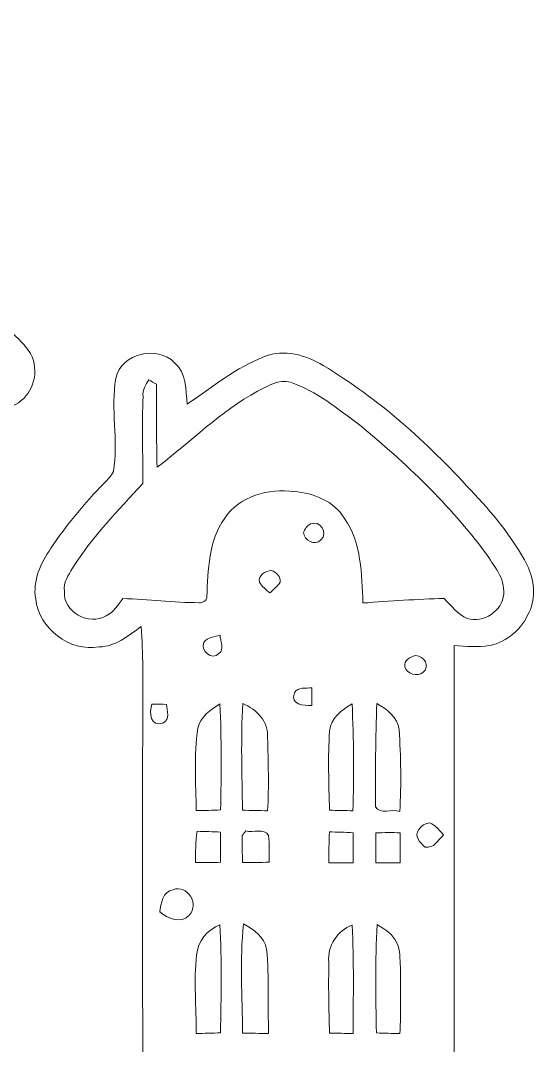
# Model space of a CAD drawing. Header units: centimetres. Extents: x -12.6 to 12.6, y -16.1 to 16.2.
# Drawn here: x 2.17 to 12.63, y -4.62 to 16.15 of the extents above; entities that cross this region are included whole.
import ezdxf

# ---------------------------------------------------------------- set-up
doc = ezdxf.new("R2010")
doc.units = ezdxf.units.CM
doc.header["$MEASUREMENT"] = 0
doc.layers.add('Layer 1', color=7, linetype='Continuous')

msp = doc.modelspace()

# ---------------------------------------------------------------- linework, layer by layer
at = {"layer": 'Layer 1', "color": 49, "lineweight": 9}
for points, knots in [([(-5.35979, 16.03448), (-5.06769, 16.15054), (-4.7195, 16.09234), (-4.49654, 15.86515), (-4.49654, 15.86515), (-3.93104, 15.37337), (-3.42657, 14.80928), (-2.82755, 14.35702), (-2.82755, 14.35702), (-2.79439, 14.68687), (-2.82508, 15.0721), (-2.57355, 15.33104), (-2.57355, 15.33104), (-2.22501, 15.74591), (-1.60482, 15.55188), (-1.1381, 15.59174), (-1.1381, 15.59174), (-0.67631, 15.63478), (-0.28155, 15.18852), (-0.29919, 14.74331), (-0.29919, 14.74331), (-0.27026, 13.84937), (-0.31225, 12.95438), (-0.29214, 12.06009), (-0.29214, 12.06009), (-0.29602, 11.93873), (-0.1916, 11.85971), (-0.11469, 11.7821), (-0.11469, 11.7821), (0.6258, 11.07548), (1.38639, 10.38967), (2.13463, 9.69118), (2.13463, 9.69118), (2.26904, 9.54901), (2.42215, 9.39309), (2.44472, 9.18953), (2.44472, 9.18953), (2.52445, 8.82335), (2.3015, 8.42646), (1.94202, 8.31323), (1.94202, 8.31323), (1.55925, 8.22116), (1.16626, 8.27478), (0.7782, 8.27901), (0.7782, 8.27901), (0.75386, 4.63375), (0.76338, 0.98815), (0.77326, -2.65676), (0.77326, -2.65676), (1.04137, -2.67228), (1.43472, -2.69344), (1.54514, -2.9993), (1.54514, -2.9993), (1.59065, -3.35702), (1.6164, -3.7359), (1.53738, -4.09115), (1.53738, -4.09115), (1.43966, -4.39912), (1.06818, -4.42452), (0.80184, -4.41218), (0.80184, -4.41218), (-3.13835, -4.41358), (-7.07852, -4.41112), (-11.0187, -4.41358), (-11.0187, -4.41358), (-11.28751, -4.44321), (-11.63888, -4.30493), (-11.66463, -4.0019), (-11.66463, -4.0019), (-11.67698, -3.65935), (-11.75883, -3.28223), (-11.629, -2.95415), (-11.629, -2.95415), (-11.49354, -2.65464), (-11.13653, -2.68992), (-10.86736, -2.67228), (-10.86736, -2.67228), (-10.82185, -1.99423), (-10.83702, -1.31407), (-10.86242, -0.63568), (-10.86242, -0.63568), (-10.81656, 1.23263), (-10.85183, 3.10235), (-10.8409, 4.97137), (-10.8409, 4.97137), (-10.83596, 6.0678), (-10.85289, 7.16424), (-10.87194, 8.26031), (-10.87194, 8.26031), (-11.36654, 8.31253), (-11.9518, 8.12344), (-12.3522, 8.50479), (-12.3522, 8.50479), (-12.54058, 8.71399), (-12.6316, 9.03255), (-12.52506, 9.30029), (-12.52506, 9.30029), (-12.43122, 9.5095), (-12.26153, 9.67072), (-12.09573, 9.82453), (-12.09573, 9.82453), (-11.00247, 10.84759), (-9.90321, 11.86465), (-8.8149, 12.89299), (-8.8149, 12.89299), (-7.94636, 13.65782), (-7.13215, 14.48155), (-6.26855, 15.25167), (-6.26855, 15.25167), (-5.9701, 15.51695), (-5.7041, 15.82564), (-5.35979, 16.03448), (-5.35979, 16.03448), (-5.35979, 16.03448), (-5.35979, 16.03448), (-5.35979, 16.03448)], [0, 0, 0, 0, 0.03333333, 0.03333333, 0.03333333, 0.03333333, 0.06666667, 0.06666667, 0.06666667, 0.06666667, 0.1, 0.1, 0.1, 0.1, 0.13333333, 0.13333333, 0.13333333, 0.13333333, 0.16666667, 0.16666667, 0.16666667, 0.16666667, 0.2, 0.2, 0.2, 0.2, 0.23333333, 0.23333333, 0.23333333, 0.23333333, 0.26666667, 0.26666667, 0.26666667, 0.26666667, 0.3, 0.3, 0.3, 0.3, 0.33333333, 0.33333333, 0.33333333, 0.33333333, 0.36666667, 0.36666667, 0.36666667, 0.36666667, 0.4, 0.4, 0.4, 0.4, 0.43333333, 0.43333333, 0.43333333, 0.43333333, 0.46666667, 0.46666667, 0.46666667, 0.46666667, 0.5, 0.5, 0.5, 0.5, 0.53333333, 0.53333333, 0.53333333, 0.53333333, 0.56666667, 0.56666667, 0.56666667, 0.56666667, 0.6, 0.6, 0.6, 0.6, 0.63333333, 0.63333333, 0.63333333, 0.63333333, 0.66666667, 0.66666667, 0.66666667, 0.66666667, 0.7, 0.7, 0.7, 0.7, 0.73333333, 0.73333333, 0.73333333, 0.73333333, 0.76666667, 0.76666667, 0.76666667, 0.76666667, 0.8, 0.8, 0.8, 0.8, 0.83333333, 0.83333333, 0.83333333, 0.83333333, 0.86666667, 0.86666667, 0.86666667, 0.86666667, 0.9, 0.9, 0.9, 0.9, 0.93333333, 0.93333333, 0.93333333, 0.93333333, 1, 1, 1, 1]), ([(4.10101, 8.90131), (4.22061, 9.41214), (4.93816, 9.57581), (5.29235, 9.21599), (5.29235, 9.21599), (5.53576, 9.01209), (5.51671, 8.65825), (5.54987, 8.37461), (5.54987, 8.37461), (6.0547, 8.72069), (6.53977, 9.12074), (7.11762, 9.34017), (7.11762, 9.34017), (7.51731, 9.5028), (7.95335, 9.36804), (8.30577, 9.15884), (8.30577, 9.15884), (9.42761, 8.4875), (10.40974, 7.60274), (11.28851, 6.6393), (11.28851, 6.6393), (11.72736, 6.17575), (12.14505, 5.68116), (12.44139, 5.11212), (12.44139, 5.11212), (12.57897, 4.81756), (12.62906, 4.45913), (12.47808, 4.15963), (12.47808, 4.15963), (12.33696, 3.8259), (12.03534, 3.55497), (11.67762, 3.48229), (11.67762, 3.48229), (11.43915, 3.45266), (11.19961, 3.46536), (10.96148, 3.483), (10.96148, 3.483), (10.95937, -1.98295), (10.96184, -7.44854), (10.96043, -12.91447), (10.96043, -12.91447), (10.96148, -13.51596), (10.95443, -14.11745), (10.97171, -14.71893), (10.97171, -14.71893), (11.22219, -14.7655), (11.51781, -14.84487), (11.63776, -15.09605), (11.63776, -15.09605), (11.8339, -15.41073), (11.68574, -15.87252), (11.34883, -16.01857), (11.34883, -16.01857), (11.14281, -16.12193), (10.8994, -16.07254), (10.67891, -16.09265), (10.67891, -16.09265), (8.6201, -16.08453), (6.56129, -16.09334), (4.50282, -16.08947), (4.50282, -16.08947), (4.01387, -16.06584), (3.68509, -15.42167), (4.01106, -15.03079), (4.01106, -15.03079), (4.14016, -14.81065), (4.41322, -14.79302), (4.63265, -14.7214), (4.63265, -14.7214), (4.6644, -9.07484), (4.63582, -3.42722), (4.64711, 2.2197), (4.64711, 2.2197), (4.64535, 2.76898), (4.66017, 3.31896), (4.61466, 3.86682), (4.61466, 3.86682), (4.35607, 3.68902), (4.09925, 3.45513), (3.76341, 3.45866), (3.76341, 3.45866), (3.16157, 3.35141), (2.54668, 3.8259), (2.47753, 4.42774), (2.47753, 4.42774), (2.40874, 4.79957), (2.58548, 5.15622), (2.7848, 5.45679), (2.7848, 5.45679), (3.10265, 5.92845), (3.46637, 6.36978), (3.86571, 6.77512), (3.86571, 6.77512), (3.93062, 6.84956), (4.01211, 6.91517), (4.05268, 7.0076), (4.05268, 7.0076), (4.1624, 7.63343), (3.9906, 8.2769), (4.10101, 8.90131), (4.10101, 8.90131), (4.10101, 8.90131), (4.10101, 8.90131), (4.10101, 8.90131)], [0, 0, 0, 0, 0.03703704, 0.03703704, 0.03703704, 0.03703704, 0.07407407, 0.07407407, 0.07407407, 0.07407407, 0.11111111, 0.11111111, 0.11111111, 0.11111111, 0.14814815, 0.14814815, 0.14814815, 0.14814815, 0.18518519, 0.18518519, 0.18518519, 0.18518519, 0.22222222, 0.22222222, 0.22222222, 0.22222222, 0.25925926, 0.25925926, 0.25925926, 0.25925926, 0.2962963, 0.2962963, 0.2962963, 0.2962963, 0.33333333, 0.33333333, 0.33333333, 0.33333333, 0.37037037, 0.37037037, 0.37037037, 0.37037037, 0.40740741, 0.40740741, 0.40740741, 0.40740741, 0.44444444, 0.44444444, 0.44444444, 0.44444444, 0.48148148, 0.48148148, 0.48148148, 0.48148148, 0.51851852, 0.51851852, 0.51851852, 0.51851852, 0.55555556, 0.55555556, 0.55555556, 0.55555556, 0.59259259, 0.59259259, 0.59259259, 0.59259259, 0.62962963, 0.62962963, 0.62962963, 0.62962963, 0.66666667, 0.66666667, 0.66666667, 0.66666667, 0.7037037, 0.7037037, 0.7037037, 0.7037037, 0.74074074, 0.74074074, 0.74074074, 0.74074074, 0.77777778, 0.77777778, 0.77777778, 0.77777778, 0.81481481, 0.81481481, 0.81481481, 0.81481481, 0.85185185, 0.85185185, 0.85185185, 0.85185185, 0.88888889, 0.88888889, 0.88888889, 0.88888889, 0.92592593, 0.92592593, 0.92592593, 0.92592593, 1, 1, 1, 1]), ([(4.76882, 8.86745), (4.70603, 8.76725), (4.63582, 8.66248), (4.65523, 8.53442), (4.65523, 8.53442), (4.62489, 7.94599), (4.65205, 7.3565), (4.64888, 6.76736), (4.64888, 6.76736), (4.1437, 6.22232), (3.62194, 5.68292), (3.22295, 5.05251), (3.22295, 5.05251), (3.14428, 4.90646), (3.02822, 4.76323), (3.05856, 4.58402), (3.05856, 4.58402), (3.02222, 4.1695), (3.56303, 3.8707), (3.90663, 4.08731), (3.90663, 4.08731), (4.0615, 4.15716), (4.14863, 4.30532), (4.24283, 4.43726), (4.24283, 4.43726), (4.75859, 4.41821), (5.27153, 4.35648), (5.78765, 4.35119), (5.78765, 4.35119), (5.86067, 4.34907), (5.9538, 4.38893), (5.94534, 4.47607), (5.94534, 4.47607), (5.97532, 5.01511), (5.97356, 5.60566), (6.30799, 6.06251), (6.30799, 6.06251), (6.60856, 6.51654), (7.20052, 6.67317), (7.71769, 6.60544), (7.71769, 6.60544), (8.10645, 6.57369), (8.52732, 6.41282), (8.73369, 6.06145), (8.73369, 6.06145), (9.08435, 5.56509), (9.08506, 4.92762), (9.10974, 4.34625), (9.10974, 4.34625), (9.65938, 4.38011), (10.20936, 4.4288), (10.7604, 4.4362), (10.7604, 4.4362), (10.89587, 4.28345), (11.03557, 4.12294), (11.22183, 4.03051), (11.22183, 4.03051), (11.55027, 3.9342), (11.94397, 4.18079), (11.96373, 4.52722), (11.96373, 4.52722), (11.99406, 4.85072), (11.75876, 5.10789), (11.59684, 5.36013), (11.59684, 5.36013), (10.8687, 6.33662), (9.98075, 7.18364), (9.04131, 7.95375), (9.04131, 7.95375), (8.60458, 8.28219), (8.16819, 8.64026), (7.64396, 8.8184), (7.64396, 8.8184), (7.40654, 8.89708), (7.1783, 8.73904), (6.97615, 8.63672), (6.97615, 8.63672), (6.2205, 8.22857), (5.6162, 7.6105), (4.93886, 7.0965), (4.93886, 7.0965), (4.92263, 7.65707), (4.92898, 8.21763), (4.9265, 8.77819), (4.9265, 8.77819), (4.8736, 8.80783), (4.82102, 8.83781), (4.76882, 8.86745), (4.76882, 8.86745), (4.76882, 8.86745), (4.76882, 8.86745), (4.76882, 8.86745)], [0, 0, 0, 0, 0.04166667, 0.04166667, 0.04166667, 0.04166667, 0.08333333, 0.08333333, 0.08333333, 0.08333333, 0.125, 0.125, 0.125, 0.125, 0.16666667, 0.16666667, 0.16666667, 0.16666667, 0.20833333, 0.20833333, 0.20833333, 0.20833333, 0.25, 0.25, 0.25, 0.25, 0.29166667, 0.29166667, 0.29166667, 0.29166667, 0.33333333, 0.33333333, 0.33333333, 0.33333333, 0.375, 0.375, 0.375, 0.375, 0.41666667, 0.41666667, 0.41666667, 0.41666667, 0.45833333, 0.45833333, 0.45833333, 0.45833333, 0.5, 0.5, 0.5, 0.5, 0.54166667, 0.54166667, 0.54166667, 0.54166667, 0.58333333, 0.58333333, 0.58333333, 0.58333333, 0.625, 0.625, 0.625, 0.625, 0.66666667, 0.66666667, 0.66666667, 0.66666667, 0.70833333, 0.70833333, 0.70833333, 0.70833333, 0.75, 0.75, 0.75, 0.75, 0.79166667, 0.79166667, 0.79166667, 0.79166667, 0.83333333, 0.83333333, 0.83333333, 0.83333333, 0.875, 0.875, 0.875, 0.875, 0.91666667, 0.91666667, 0.91666667, 0.91666667, 1, 1, 1, 1]), ([(8.04578, 5.94927), (7.98263, 5.90905), (7.92829, 5.84873), (7.90749, 5.77535), (7.90749, 5.77535), (7.91595, 5.61836), (8.13996, 5.48678), (8.25674, 5.6293), (8.25674, 5.6293), (8.41584, 5.75524), (8.23521, 6.04134), (8.04578, 5.94927), (8.04578, 5.94927), (8.04578, 5.94927), (8.04578, 5.94927), (8.04578, 5.94927)], [0, 0, 0, 0, 0.2, 0.2, 0.2, 0.2, 0.4, 0.4, 0.4, 0.4, 0.6, 0.6, 0.6, 0.6, 1, 1, 1, 1]), ([(7.01214, 4.76605), (7.06223, 4.67786), (7.1476, 4.61789), (7.22133, 4.55051), (7.22133, 4.55051), (7.29471, 4.61789), (7.38008, 4.67786), (7.43053, 4.76605), (7.43053, 4.76605), (7.45099, 4.87824), (7.35186, 4.97172), (7.25308, 5.00241), (7.25308, 5.00241), (7.13243, 4.99924), (6.98533, 4.90293), (7.01214, 4.76605), (7.01214, 4.76605), (7.01214, 4.76605), (7.01214, 4.76605), (7.01214, 4.76605)], [0, 0, 0, 0, 0.16666667, 0.16666667, 0.16666667, 0.16666667, 0.33333333, 0.33333333, 0.33333333, 0.33333333, 0.5, 0.5, 0.5, 0.5, 0.66666667, 0.66666667, 0.66666667, 0.66666667, 1, 1, 1, 1]), ([(5.88395, 3.5525), (5.8074, 3.37964), (6.05435, 3.17714), (6.19263, 3.32037), (6.19263, 3.32037), (6.30976, 3.41103), (6.21768, 3.57261), (6.21415, 3.69467), (6.21415, 3.69467), (6.09915, 3.65974), (5.96686, 3.64775), (5.88395, 3.5525), (5.88395, 3.5525), (5.88395, 3.5525), (5.88395, 3.5525), (5.88395, 3.5525)], [0, 0, 0, 0, 0.2, 0.2, 0.2, 0.2, 0.4, 0.4, 0.4, 0.4, 0.6, 0.6, 0.6, 0.6, 1, 1, 1, 1]), ([(10.12574, 3.26745), (10.02556, 3.229), (9.90596, 3.14045), (9.97864, 3.0064), (9.97864, 3.0064), (10.06718, 2.87199), (10.27286, 2.85259), (10.3727, 2.98523), (10.3727, 2.98523), (10.46371, 3.12846), (10.28274, 3.33025), (10.12574, 3.26745), (10.12574, 3.26745), (10.12574, 3.26745), (10.12574, 3.26745), (10.12574, 3.26745)], [0, 0, 0, 0, 0.2, 0.2, 0.2, 0.2, 0.4, 0.4, 0.4, 0.4, 0.6, 0.6, 0.6, 0.6, 1, 1, 1, 1]), ([(7.72122, 2.52732), (7.63161, 2.27227), (7.91419, 2.2705), (8.07435, 2.27015), (8.07435, 2.27015), (8.07647, 2.38939), (8.07647, 2.50898), (8.07435, 2.62787), (8.07435, 2.62787), (7.95229, 2.61164), (7.79566, 2.64833), (7.72122, 2.52732), (7.72122, 2.52732), (7.72122, 2.52732), (7.72122, 2.52732), (7.72122, 2.52732)], [0, 0, 0, 0, 0.2, 0.2, 0.2, 0.2, 0.4, 0.4, 0.4, 0.4, 0.6, 0.6, 0.6, 0.6, 1, 1, 1, 1]), ([(4.83373, 2.29449), (4.77553, 2.13327), (4.79563, 1.81648), (5.05704, 1.91173), (5.05704, 1.91173), (5.20697, 1.98546), (5.13853, 2.16044), (5.12901, 2.29237), (5.12901, 2.29237), (5.05528, 2.29273), (4.90745, 2.29379), (4.83373, 2.29449), (4.83373, 2.29449), (4.83373, 2.29449), (4.83373, 2.29449), (4.83373, 2.29449)], [0, 0, 0, 0, 0.2, 0.2, 0.2, 0.2, 0.4, 0.4, 0.4, 0.4, 0.6, 0.6, 0.6, 0.6, 1, 1, 1, 1]), ([(5.76401, 1.80907), (5.67758, 1.25556), (5.72767, 0.695), (5.7312, 0.13761), (5.7312, 0.13761), (5.89595, 0.14149), (6.05999, 0.14678), (6.2258, 0.15137), (6.2258, 0.15137), (6.2385, 0.86821), (6.24837, 1.58576), (6.20992, 2.3019), (6.20992, 2.3019), (6.0233, 2.18442), (5.81199, 2.03908), (5.76401, 1.80907), (5.76401, 1.80907), (5.76401, 1.80907), (5.76401, 1.80907), (5.76401, 1.80907)], [0, 0, 0, 0, 0.16666667, 0.16666667, 0.16666667, 0.16666667, 0.33333333, 0.33333333, 0.33333333, 0.33333333, 0.5, 0.5, 0.5, 0.5, 0.66666667, 0.66666667, 0.66666667, 0.66666667, 1, 1, 1, 1]), ([(6.67418, 2.30754), (6.63537, 1.58823), (6.6576, 0.8668), (6.66853, 0.14678), (6.66853, 0.14678), (6.83822, 0.14114), (7.00649, 0.13972), (7.17759, 0.13514), (7.17759, 0.13514), (7.21005, 0.62903), (7.18817, 1.12609), (7.17935, 1.62033), (7.17935, 1.62033), (7.19523, 1.93783), (6.95781, 2.19959), (6.67418, 2.30754), (6.67418, 2.30754), (6.67418, 2.30754), (6.67418, 2.30754), (6.67418, 2.30754)], [0, 0, 0, 0, 0.16666667, 0.16666667, 0.16666667, 0.16666667, 0.33333333, 0.33333333, 0.33333333, 0.33333333, 0.5, 0.5, 0.5, 0.5, 0.66666667, 0.66666667, 0.66666667, 0.66666667, 1, 1, 1, 1]), ([(8.43313, 1.75615), (8.40032, 1.22064), (8.41971, 0.68371), (8.43277, 0.14784), (8.43277, 0.14784), (8.59046, 0.14184), (8.74745, 0.14008), (8.9069, 0.13549), (8.9069, 0.13549), (8.93336, 0.85622), (8.92066, 1.58012), (8.89137, 2.30084), (8.89137, 2.30084), (8.67795, 2.18972), (8.46663, 2.00733), (8.43313, 1.75615), (8.43313, 1.75615), (8.43313, 1.75615), (8.43313, 1.75615), (8.43313, 1.75615)], [0, 0, 0, 0, 0.16666667, 0.16666667, 0.16666667, 0.16666667, 0.33333333, 0.33333333, 0.33333333, 0.33333333, 0.5, 0.5, 0.5, 0.5, 0.66666667, 0.66666667, 0.66666667, 0.66666667, 1, 1, 1, 1]), ([(9.39303, 2.31037), (9.3627, 1.61292), (9.36762, 0.91337), (9.36375, 0.21557), (9.36375, 0.21557), (9.45406, 0.05153), (9.71371, 0.181), (9.85658, 0.12209), (9.85658, 0.12209), (9.89221, 0.67348), (9.87809, 1.23051), (9.84529, 1.7812), (9.84529, 1.7812), (9.81566, 2.03202), (9.59623, 2.19466), (9.39303, 2.31037), (9.39303, 2.31037), (9.39303, 2.31037), (9.39303, 2.31037), (9.39303, 2.31037)], [0, 0, 0, 0, 0.16666667, 0.16666667, 0.16666667, 0.16666667, 0.33333333, 0.33333333, 0.33333333, 0.33333333, 0.5, 0.5, 0.5, 0.5, 0.66666667, 0.66666667, 0.66666667, 0.66666667, 1, 1, 1, 1]), ([(6.73768, -0.27408), (6.71192, -0.30513), (6.68582, -0.33617), (6.66042, -0.36722), (6.66042, -0.36722), (6.66183, -0.54925), (6.66465, -0.73164), (6.66888, -0.91438), (6.66888, -0.91438), (6.85021, -0.91685), (7.03048, -0.91085), (7.21251, -0.90803), (7.21251, -0.90803), (7.20828, -0.72776), (7.22098, -0.54537), (7.1984, -0.36722), (7.1984, -0.36722), (7.11832, -0.20494), (6.8742, -0.3203), (6.73768, -0.27408), (6.73768, -0.27408), (6.73768, -0.27408), (6.73768, -0.27408), (6.73768, -0.27408)], [0, 0, 0, 0, 0.14285714, 0.14285714, 0.14285714, 0.14285714, 0.28571429, 0.28571429, 0.28571429, 0.28571429, 0.42857143, 0.42857143, 0.42857143, 0.42857143, 0.57142857, 0.57142857, 0.57142857, 0.57142857, 0.71428571, 0.71428571, 0.71428571, 0.71428571, 1, 1, 1, 1]), ([(10.2464, -0.24128), (10.12928, -0.38662), (10.2771, -0.50903), (10.36952, -0.60111), (10.36952, -0.60111), (10.5505, -0.63709), (10.63128, -0.45506), (10.74417, -0.35558), (10.74417, -0.35558), (10.66303, -0.2628), (10.58613, -0.15167), (10.46371, -0.11145), (10.46371, -0.11145), (10.37517, -0.11322), (10.29649, -0.17178), (10.2464, -0.24128), (10.2464, -0.24128), (10.2464, -0.24128), (10.2464, -0.24128), (10.2464, -0.24128)], [0, 0, 0, 0, 0.16666667, 0.16666667, 0.16666667, 0.16666667, 0.33333333, 0.33333333, 0.33333333, 0.33333333, 0.5, 0.5, 0.5, 0.5, 0.66666667, 0.66666667, 0.66666667, 0.66666667, 1, 1, 1, 1]), ([(5.74919, -0.28008), (5.71568, -0.48928), (5.72026, -0.70165), (5.71533, -0.91261), (5.71533, -0.91261), (5.88536, -0.91438), (6.0547, -0.91051), (6.22544, -0.90944), (6.22544, -0.90944), (6.22685, -0.70412), (6.22544, -0.49916), (6.22297, -0.2949), (6.22297, -0.2949), (6.06528, -0.2882), (5.90618, -0.28396), (5.74919, -0.28008), (5.74919, -0.28008), (5.74919, -0.28008), (5.74919, -0.28008), (5.74919, -0.28008)], [0, 0, 0, 0, 0.16666667, 0.16666667, 0.16666667, 0.16666667, 0.33333333, 0.33333333, 0.33333333, 0.33333333, 0.5, 0.5, 0.5, 0.5, 0.66666667, 0.66666667, 0.66666667, 0.66666667, 1, 1, 1, 1]), ([(8.42994, -0.29349), (8.4236, -0.50233), (8.42078, -0.71082), (8.4183, -0.92002), (8.4183, -0.92002), (8.58375, -0.91967), (8.74816, -0.91932), (8.91502, -0.92002), (8.91502, -0.92002), (8.91396, -0.71611), (8.91326, -0.51221), (8.9129, -0.30901), (8.9129, -0.30901), (8.75204, -0.30019), (8.58975, -0.29666), (8.42994, -0.29349), (8.42994, -0.29349), (8.42994, -0.29349), (8.42994, -0.29349), (8.42994, -0.29349)], [0, 0, 0, 0, 0.16666667, 0.16666667, 0.16666667, 0.16666667, 0.33333333, 0.33333333, 0.33333333, 0.33333333, 0.5, 0.5, 0.5, 0.5, 0.66666667, 0.66666667, 0.66666667, 0.66666667, 1, 1, 1, 1]), ([(9.37398, -0.31042), (9.37328, -0.51362), (9.37257, -0.71647), (9.37293, -0.92002), (9.37293, -0.92002), (9.53767, -0.91967), (9.70136, -0.91932), (9.86752, -0.92002), (9.86752, -0.92002), (9.86645, -0.71611), (9.86575, -0.51221), (9.86575, -0.30901), (9.86575, -0.30901), (9.70136, -0.30689), (9.53767, -0.3076), (9.37398, -0.31042), (9.37398, -0.31042), (9.37398, -0.31042), (9.37398, -0.31042), (9.37398, -0.31042)], [0, 0, 0, 0, 0.16666667, 0.16666667, 0.16666667, 0.16666667, 0.33333333, 0.33333333, 0.33333333, 0.33333333, 0.5, 0.5, 0.5, 0.5, 0.66666667, 0.66666667, 0.66666667, 0.66666667, 1, 1, 1, 1]), ([(5.2606, -1.46471), (5.0514, -1.49646), (5.01859, -1.75081), (4.99036, -1.91591), (4.99036, -1.91591), (5.15229, -2.04044), (5.43451, -2.17238), (5.59256, -1.97236), (5.59256, -1.97236), (5.80458, -1.75998), (5.55023, -1.34865), (5.2606, -1.46471), (5.2606, -1.46471), (5.2606, -1.46471), (5.2606, -1.46471), (5.2606, -1.46471)], [0, 0, 0, 0, 0.2, 0.2, 0.2, 0.2, 0.4, 0.4, 0.4, 0.4, 0.6, 0.6, 0.6, 0.6, 1, 1, 1, 1]), ([(5.7379, -2.78764), (5.67793, -3.31539), (5.73685, -3.84809), (5.72979, -4.37796), (5.72979, -4.37796), (5.89383, -4.37443), (6.05717, -4.36914), (6.22227, -4.3649), (6.22227, -4.3649), (6.23744, -3.63466), (6.24943, -2.9037), (6.21063, -2.17414), (6.21063, -2.17414), (5.9591, -2.27539), (5.75978, -2.51281), (5.7379, -2.78764), (5.7379, -2.78764), (5.7379, -2.78764), (5.7379, -2.78764), (5.7379, -2.78764)], [0, 0, 0, 0, 0.16666667, 0.16666667, 0.16666667, 0.16666667, 0.33333333, 0.33333333, 0.33333333, 0.33333333, 0.5, 0.5, 0.5, 0.5, 0.66666667, 0.66666667, 0.66666667, 0.66666667, 1, 1, 1, 1]), ([(6.69217, -2.15792), (6.60856, -2.89065), (6.66994, -3.6336), (6.66888, -4.36949), (6.66888, -4.36949), (6.84457, -4.37548), (7.01955, -4.37443), (7.19664, -4.3769), (7.19664, -4.3769), (7.18182, -3.80928), (7.21287, -3.23919), (7.15642, -2.67369), (7.15642, -2.67369), (7.12044, -2.42321), (6.8989, -2.2694), (6.69217, -2.15792), (6.69217, -2.15792), (6.69217, -2.15792), (6.69217, -2.15792), (6.69217, -2.15792)], [0, 0, 0, 0, 0.16666667, 0.16666667, 0.16666667, 0.16666667, 0.33333333, 0.33333333, 0.33333333, 0.33333333, 0.5, 0.5, 0.5, 0.5, 0.66666667, 0.66666667, 0.66666667, 0.66666667, 1, 1, 1, 1]), ([(8.42007, -2.92945), (8.40984, -3.40923), (8.419, -3.88901), (8.43277, -4.36879), (8.43277, -4.36879), (8.59329, -4.37407), (8.75238, -4.37548), (8.91431, -4.38007), (8.91431, -4.38007), (8.91114, -3.64665), (8.9309, -2.91287), (8.89385, -2.18015), (8.89385, -2.18015), (8.5954, -2.28986), (8.38233, -2.60877), (8.42007, -2.92945), (8.42007, -2.92945), (8.42007, -2.92945), (8.42007, -2.92945), (8.42007, -2.92945)], [0, 0, 0, 0, 0.16666667, 0.16666667, 0.16666667, 0.16666667, 0.33333333, 0.33333333, 0.33333333, 0.33333333, 0.5, 0.5, 0.5, 0.5, 0.66666667, 0.66666667, 0.66666667, 0.66666667, 1, 1, 1, 1]), ([(9.39833, -2.17238), (9.35493, -2.90335), (9.3694, -3.63607), (9.38492, -4.36773), (9.38492, -4.36773), (9.54332, -4.37372), (9.70101, -4.37583), (9.86082, -4.38078), (9.86082, -4.38078), (9.88409, -3.93275), (9.86823, -3.48367), (9.86927, -3.03564), (9.86927, -3.03564), (9.85835, -2.87019), (9.87387, -2.69485), (9.79732, -2.54245), (9.79732, -2.54245), (9.72641, -2.36466), (9.55284, -2.26763), (9.39833, -2.17238), (9.39833, -2.17238), (9.39833, -2.17238), (9.39833, -2.17238), (9.39833, -2.17238)], [0, 0, 0, 0, 0.14285714, 0.14285714, 0.14285714, 0.14285714, 0.28571429, 0.28571429, 0.28571429, 0.28571429, 0.42857143, 0.42857143, 0.42857143, 0.42857143, 0.57142857, 0.57142857, 0.57142857, 0.57142857, 0.71428571, 0.71428571, 0.71428571, 0.71428571, 1, 1, 1, 1])]:
    msp.add_open_spline(points, degree=3, knots=knots, dxfattribs=at)

doc.saveas('drawing.dxf')
